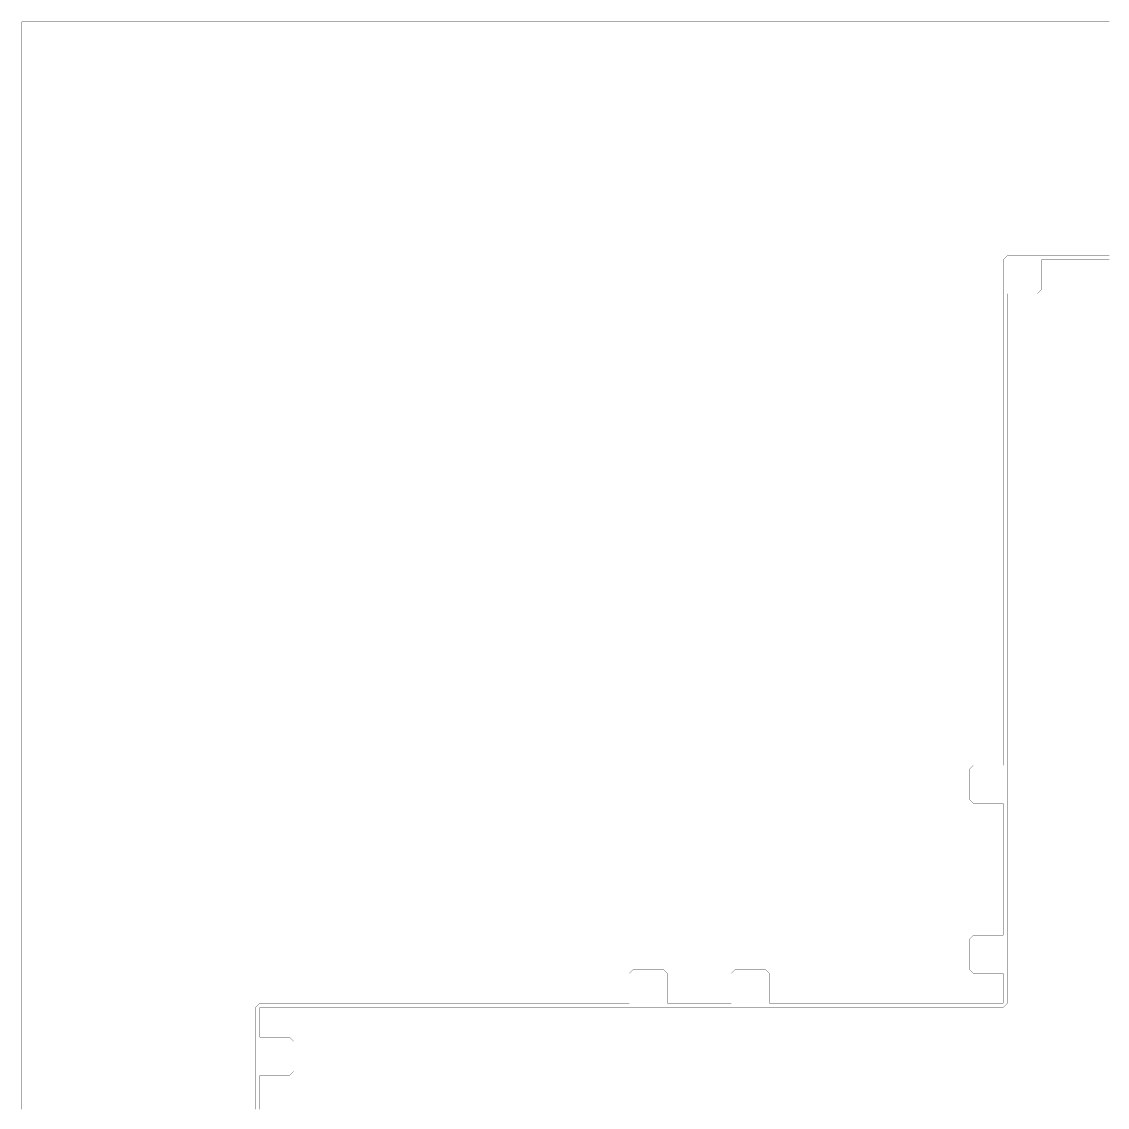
# Model space of a CAD drawing. Header units: metres. Extents: x 0 to 4990, y -4990 to 0.
# Drawn here: x 0 to 2495, y -2495 to 0 of the extents above; entities that cross this region are included whole.
import ezdxf

# ---------------------------------------------------------------- set-up
doc = ezdxf.new("R2010")
doc.units = ezdxf.units.M
doc.layers.add('conductor', color=1, linetype='Continuous')
doc.layers.add('substrate', color=5, linetype='Continuous')

msp = doc.modelspace()

# ---------------------------------------------------------------- linework, layer by layer
at = {"layer": 'conductor', "const_width": 0.5}
msp.add_lwpolyline([(2500, -546.875), (2490.234375, -546.875), (2480.46875, -546.875), (2470.703125, -546.875), (2460.9375, -546.875), (2451.171875, -546.875), (2441.40625, -546.875), (2431.640625, -546.875), (2421.875, -546.875), (2412.109375, -546.875), (2402.34375, -546.875), (2392.578125, -546.875), (2382.8125, -546.875), (2373.046875, -546.875), (2363.28125, -546.875), (2353.515625, -546.875), (2343.75, -546.875), (2343.75, -556.640625), (2343.75, -566.40625), (2343.75, -576.171875), (2343.75, -585.9375), (2343.75, -595.703125), (2343.75, -605.46875), (2343.75, -615.234375), (2333.984375, -625), (2324.21875, -625), (2314.453125, -625), (2304.6875, -625), (2294.921875, -625), (2285.15625, -625), (2275.390625, -625), (2265.625, -625), (2265.625, -634.765625), (2265.625, -644.53125), (2265.625, -654.296875), (2265.625, -664.0625), (2265.625, -673.828125), (2265.625, -683.59375), (2265.625, -693.359375), (2265.625, -703.125), (2265.625, -712.890625), (2265.625, -722.65625), (2265.625, -732.421875), (2265.625, -742.1875), (2265.625, -751.953125), (2265.625, -761.71875), (2265.625, -771.484375), (2265.625, -781.25), (2265.625, -791.015625), (2265.625, -800.78125), (2265.625, -810.546875), (2265.625, -820.3125), (2265.625, -830.078125), (2265.625, -839.84375), (2265.625, -849.609375), (2265.625, -859.375), (2265.625, -869.140625), (2265.625, -878.90625), (2265.625, -888.671875), (2265.625, -898.4375), (2265.625, -908.203125), (2265.625, -917.96875), (2265.625, -927.734375), (2265.625, -937.5), (2265.625, -947.265625), (2265.625, -957.03125), (2265.625, -966.796875), (2265.625, -976.5625), (2265.625, -986.328125), (2265.625, -996.09375), (2265.625, -1005.859375), (2265.625, -1015.625), (2265.625, -1025.390625), (2265.625, -1035.15625), (2265.625, -1044.921875), (2265.625, -1054.6875), (2265.625, -1064.453125), (2265.625, -1074.21875), (2265.625, -1083.984375), (2265.625, -1093.75), (2265.625, -1103.515625), (2265.625, -1113.28125), (2265.625, -1123.046875), (2265.625, -1132.8125), (2265.625, -1142.578125), (2265.625, -1152.34375), (2265.625, -1162.109375), (2265.625, -1171.875), (2265.625, -1181.640625), (2265.625, -1191.40625), (2265.625, -1201.171875), (2265.625, -1210.9375), (2265.625, -1220.703125), (2265.625, -1230.46875), (2265.625, -1240.234375), (2265.625, -1250), (2265.625, -1259.765625), (2265.625, -1269.53125), (2265.625, -1279.296875), (2265.625, -1289.0625), (2265.625, -1298.828125), (2265.625, -1308.59375), (2265.625, -1318.359375), (2265.625, -1328.125), (2265.625, -1337.890625), (2265.625, -1347.65625), (2265.625, -1357.421875), (2265.625, -1367.1875), (2265.625, -1376.953125), (2265.625, -1386.71875), (2265.625, -1396.484375), (2265.625, -1406.25), (2265.625, -1416.015625), (2265.625, -1425.78125), (2265.625, -1435.546875), (2265.625, -1445.3125), (2265.625, -1455.078125), (2265.625, -1464.84375), (2265.625, -1474.609375), (2265.625, -1484.375), (2265.625, -1494.140625), (2265.625, -1503.90625), (2265.625, -1513.671875), (2265.625, -1523.4375), (2265.625, -1533.203125), (2265.625, -1542.96875), (2265.625, -1552.734375), (2265.625, -1562.5), (2265.625, -1572.265625), (2265.625, -1582.03125), (2265.625, -1591.796875), (2265.625, -1601.5625), (2265.625, -1611.328125), (2265.625, -1621.09375), (2265.625, -1630.859375), (2265.625, -1640.625), (2265.625, -1650.390625), (2265.625, -1660.15625), (2265.625, -1669.921875), (2265.625, -1679.6875), (2265.625, -1689.453125), (2265.625, -1699.21875), (2265.625, -1708.984375), (2265.625, -1718.75), (2265.625, -1728.515625), (2265.625, -1738.28125), (2265.625, -1748.046875), (2265.625, -1757.8125), (2265.625, -1767.578125), (2265.625, -1777.34375), (2265.625, -1787.109375), (2265.625, -1796.875), (2265.625, -1806.640625), (2265.625, -1816.40625), (2265.625, -1826.171875), (2265.625, -1835.9375), (2265.625, -1845.703125), (2265.625, -1855.46875), (2265.625, -1865.234375), (2265.625, -1875), (2265.625, -1884.765625), (2265.625, -1894.53125), (2265.625, -1904.296875), (2265.625, -1914.0625), (2265.625, -1923.828125), (2265.625, -1933.59375), (2265.625, -1943.359375), (2265.625, -1953.125), (2265.625, -1962.890625), (2265.625, -1972.65625), (2265.625, -1982.421875), (2265.625, -1992.1875), (2265.625, -2001.953125), (2265.625, -2011.71875), (2265.625, -2021.484375), (2265.625, -2031.25), (2265.625, -2041.015625), (2265.625, -2050.78125), (2265.625, -2060.546875), (2265.625, -2070.3125), (2265.625, -2080.078125), (2265.625, -2089.84375), (2265.625, -2099.609375), (2265.625, -2109.375), (2265.625, -2119.140625), (2265.625, -2128.90625), (2265.625, -2138.671875), (2265.625, -2148.4375), (2265.625, -2158.203125), (2265.625, -2167.96875), (2265.625, -2177.734375), (2265.625, -2187.5), (2265.625, -2197.265625), (2265.625, -2207.03125), (2265.625, -2216.796875), (2265.625, -2226.5625), (2265.625, -2236.328125), (2265.625, -2246.09375), (2265.625, -2255.859375), (2255.859375, -2265.625), (2246.09375, -2265.625), (2236.328125, -2265.625), (2226.5625, -2265.625), (2216.796875, -2265.625), (2207.03125, -2265.625), (2197.265625, -2265.625), (2187.5, -2265.625), (2177.734375, -2265.625), (2167.96875, -2265.625), (2158.203125, -2265.625), (2148.4375, -2265.625), (2138.671875, -2265.625), (2128.90625, -2265.625), (2119.140625, -2265.625), (2109.375, -2265.625), (2099.609375, -2265.625), (2089.84375, -2265.625), (2080.078125, -2265.625), (2070.3125, -2265.625), (2060.546875, -2265.625), (2050.78125, -2265.625), (2041.015625, -2265.625), (2031.25, -2265.625), (2021.484375, -2265.625), (2011.71875, -2265.625), (2001.953125, -2265.625), (1992.1875, -2265.625), (1982.421875, -2265.625), (1972.65625, -2265.625), (1962.890625, -2265.625), (1953.125, -2265.625), (1943.359375, -2265.625), (1933.59375, -2265.625), (1923.828125, -2265.625), (1914.0625, -2265.625), (1904.296875, -2265.625), (1894.53125, -2265.625), (1884.765625, -2265.625), (1875, -2265.625), (1865.234375, -2265.625), (1855.46875, -2265.625), (1845.703125, -2265.625), (1835.9375, -2265.625), (1826.171875, -2265.625), (1816.40625, -2265.625), (1806.640625, -2265.625), (1796.875, -2265.625), (1787.109375, -2265.625), (1777.34375, -2265.625), (1767.578125, -2265.625), (1757.8125, -2265.625), (1748.046875, -2265.625), (1738.28125, -2265.625), (1728.515625, -2265.625), (1718.75, -2265.625), (1708.984375, -2265.625), (1699.21875, -2265.625), (1689.453125, -2265.625), (1679.6875, -2265.625), (1669.921875, -2265.625), (1660.15625, -2265.625), (1650.390625, -2265.625), (1640.625, -2265.625), (1630.859375, -2265.625), (1621.09375, -2265.625), (1611.328125, -2265.625), (1601.5625, -2265.625), (1591.796875, -2265.625), (1582.03125, -2265.625), (1572.265625, -2265.625), (1562.5, -2265.625), (1552.734375, -2265.625), (1542.96875, -2265.625), (1533.203125, -2265.625), (1523.4375, -2265.625), (1513.671875, -2265.625), (1503.90625, -2265.625), (1494.140625, -2265.625), (1484.375, -2265.625), (1474.609375, -2265.625), (1464.84375, -2265.625), (1455.078125, -2265.625), (1445.3125, -2265.625), (1435.546875, -2265.625), (1425.78125, -2265.625), (1416.015625, -2265.625), (1406.25, -2265.625), (1396.484375, -2265.625), (1386.71875, -2265.625), (1376.953125, -2265.625), (1367.1875, -2265.625), (1357.421875, -2265.625), (1347.65625, -2265.625), (1337.890625, -2265.625), (1328.125, -2265.625), (1318.359375, -2265.625), (1308.59375, -2265.625), (1298.828125, -2265.625), (1289.0625, -2265.625), (1279.296875, -2265.625), (1269.53125, -2265.625), (1259.765625, -2265.625), (1250, -2265.625), (1240.234375, -2265.625), (1230.46875, -2265.625), (1220.703125, -2265.625), (1210.9375, -2265.625), (1201.171875, -2265.625), (1191.40625, -2265.625), (1181.640625, -2265.625), (1171.875, -2265.625), (1162.109375, -2265.625), (1152.34375, -2265.625), (1142.578125, -2265.625), (1132.8125, -2265.625), (1123.046875, -2265.625), (1113.28125, -2265.625), (1103.515625, -2265.625), (1093.75, -2265.625), (1083.984375, -2265.625), (1074.21875, -2265.625), (1064.453125, -2265.625), (1054.6875, -2265.625), (1044.921875, -2265.625), (1035.15625, -2265.625), (1025.390625, -2265.625), (1015.625, -2265.625), (1005.859375, -2265.625), (996.09375, -2265.625), (986.328125, -2265.625), (976.5625, -2265.625), (966.796875, -2265.625), (957.03125, -2265.625), (947.265625, -2265.625), (937.5, -2265.625), (927.734375, -2265.625), (917.96875, -2265.625), (908.203125, -2265.625), (898.4375, -2265.625), (888.671875, -2265.625), (878.90625, -2265.625), (869.140625, -2265.625), (859.375, -2265.625), (849.609375, -2265.625), (839.84375, -2265.625), (830.078125, -2265.625), (820.3125, -2265.625), (810.546875, -2265.625), (800.78125, -2265.625), (791.015625, -2265.625), (781.25, -2265.625), (771.484375, -2265.625), (761.71875, -2265.625), (751.953125, -2265.625), (742.1875, -2265.625), (732.421875, -2265.625), (722.65625, -2265.625), (712.890625, -2265.625), (703.125, -2265.625), (693.359375, -2265.625), (683.59375, -2265.625), (673.828125, -2265.625), (664.0625, -2265.625), (654.296875, -2265.625), (644.53125, -2265.625), (634.765625, -2265.625), (625, -2265.625), (615.234375, -2265.625), (605.46875, -2265.625), (595.703125, -2265.625), (585.9375, -2265.625), (576.171875, -2265.625), (566.40625, -2265.625), (556.640625, -2265.625), (546.875, -2265.625), (546.875, -2275.390625), (546.875, -2285.15625), (546.875, -2294.921875), (546.875, -2304.6875), (546.875, -2314.453125), (546.875, -2324.21875), (546.875, -2333.984375), (556.640625, -2333.984375), (566.40625, -2333.984375), (576.171875, -2333.984375), (585.9375, -2333.984375), (595.703125, -2333.984375), (605.46875, -2333.984375), (615.234375, -2333.984375), (625, -2343.75), (625, -2353.515625), (625, -2363.28125), (625, -2373.046875), (625, -2382.8125), (625, -2392.578125), (625, -2402.34375), (625, -2412.109375), (615.234375, -2421.875), (605.46875, -2421.875), (595.703125, -2421.875), (585.9375, -2421.875), (576.171875, -2421.875), (566.40625, -2421.875), (556.640625, -2421.875), (546.875, -2421.875), (546.875, -2431.640625), (546.875, -2441.40625), (546.875, -2451.171875), (546.875, -2460.9375), (546.875, -2470.703125), (546.875, -2480.46875), (546.875, -2490.234375), (546.875, -2500)], dxfattribs=at)
at = {"layer": 'substrate', "const_width": 0.5}
for points in [[(2500, 0), (2490.234375, 0), (2480.46875, 0), (2470.703125, 0), (2460.9375, 0), (2451.171875, 0), (2441.40625, 0), (2431.640625, 0), (2421.875, 0), (2412.109375, 0), (2402.34375, 0), (2392.578125, 0), (2382.8125, 0), (2373.046875, 0), (2363.28125, 0), (2353.515625, 0), (2343.75, 0), (2333.984375, 0), (2324.21875, 0), (2314.453125, 0), (2304.6875, 0), (2294.921875, 0), (2285.15625, 0), (2275.390625, 0), (2265.625, 0), (2255.859375, 0), (2246.09375, 0), (2236.328125, 0), (2226.5625, 0), (2216.796875, 0), (2207.03125, 0), (2197.265625, 0), (2187.5, 0), (2177.734375, 0), (2167.96875, 0), (2158.203125, 0), (2148.4375, 0), (2138.671875, 0), (2128.90625, 0), (2119.140625, 0), (2109.375, 0), (2099.609375, 0), (2089.84375, 0), (2080.078125, 0), (2070.3125, 0), (2060.546875, 0), (2050.78125, 0), (2041.015625, 0), (2031.25, 0), (2021.484375, 0), (2011.71875, 0), (2001.953125, 0), (1992.1875, 0), (1982.421875, 0), (1972.65625, 0), (1962.890625, 0), (1953.125, 0), (1943.359375, 0), (1933.59375, 0), (1923.828125, 0), (1914.0625, 0), (1904.296875, 0), (1894.53125, 0), (1884.765625, 0), (1875, 0), (1865.234375, 0), (1855.46875, 0), (1845.703125, 0), (1835.9375, 0), (1826.171875, 0), (1816.40625, 0), (1806.640625, 0), (1796.875, 0), (1787.109375, 0), (1777.34375, 0), (1767.578125, 0), (1757.8125, 0), (1748.046875, 0), (1738.28125, 0), (1728.515625, 0), (1718.75, 0), (1708.984375, 0), (1699.21875, 0), (1689.453125, 0), (1679.6875, 0), (1669.921875, 0), (1660.15625, 0), (1650.390625, 0), (1640.625, 0), (1630.859375, 0), (1621.09375, 0), (1611.328125, 0), (1601.5625, 0), (1591.796875, 0), (1582.03125, 0), (1572.265625, 0), (1562.5, 0), (1552.734375, 0), (1542.96875, 0), (1533.203125, 0), (1523.4375, 0), (1513.671875, 0), (1503.90625, 0), (1494.140625, 0), (1484.375, 0), (1474.609375, 0), (1464.84375, 0), (1455.078125, 0), (1445.3125, 0), (1435.546875, 0), (1425.78125, 0), (1416.015625, 0), (1406.25, 0), (1396.484375, 0), (1386.71875, 0), (1376.953125, 0), (1367.1875, 0), (1357.421875, 0), (1347.65625, 0), (1337.890625, 0), (1328.125, 0), (1318.359375, 0), (1308.59375, 0), (1298.828125, 0), (1289.0625, 0), (1279.296875, 0), (1269.53125, 0), (1259.765625, 0), (1250, 0), (1240.234375, 0), (1230.46875, 0), (1220.703125, 0), (1210.9375, 0), (1201.171875, 0), (1191.40625, 0), (1181.640625, 0), (1171.875, 0), (1162.109375, 0), (1152.34375, 0), (1142.578125, 0), (1132.8125, 0), (1123.046875, 0), (1113.28125, 0), (1103.515625, 0), (1093.75, 0), (1083.984375, 0), (1074.21875, 0), (1064.453125, 0), (1054.6875, 0), (1044.921875, 0), (1035.15625, 0), (1025.390625, 0), (1015.625, 0), (1005.859375, 0), (996.09375, 0), (986.328125, 0), (976.5625, 0), (966.796875, 0), (957.03125, 0), (947.265625, 0), (937.5, 0), (927.734375, 0), (917.96875, 0), (908.203125, 0), (898.4375, 0), (888.671875, 0), (878.90625, 0), (869.140625, 0), (859.375, 0), (849.609375, 0), (839.84375, 0), (830.078125, 0), (820.3125, 0), (810.546875, 0), (800.78125, 0), (791.015625, 0), (781.25, 0), (771.484375, 0), (761.71875, 0), (751.953125, 0), (742.1875, 0), (732.421875, 0), (722.65625, 0), (712.890625, 0), (703.125, 0), (693.359375, 0), (683.59375, 0), (673.828125, 0), (664.0625, 0), (654.296875, 0), (644.53125, 0), (634.765625, 0), (625, 0), (615.234375, 0), (605.46875, 0), (595.703125, 0), (585.9375, 0), (576.171875, 0), (566.40625, 0), (556.640625, 0), (546.875, 0), (537.109375, 0), (527.34375, 0), (517.578125, 0), (507.8125, 0), (498.046875, 0), (488.28125, 0), (478.515625, 0), (468.75, 0), (458.984375, 0), (449.21875, 0), (439.453125, 0), (429.6875, 0), (419.921875, 0), (410.15625, 0), (400.390625, 0), (390.625, 0), (380.859375, 0), (371.09375, 0), (361.328125, 0), (351.5625, 0), (341.796875, 0), (332.03125, 0), (322.265625, 0), (312.5, 0), (302.734375, 0), (292.96875, 0), (283.203125, 0), (273.4375, 0), (263.671875, 0), (253.90625, 0), (244.140625, 0), (234.375, 0), (224.609375, 0), (214.84375, 0), (205.078125, 0), (195.3125, 0), (185.546875, 0), (175.78125, 0), (166.015625, 0), (156.25, 0), (146.484375, 0), (136.71875, 0), (126.953125, 0), (117.1875, 0), (107.421875, 0), (97.65625, 0), (87.890625, 0), (78.125, 0), (68.359375, 0), (58.59375, 0), (48.828125, 0), (39.0625, 0), (29.296875, 0), (19.53125, 0), (9.765625, 0), (0, 0), (0, -9.765625), (0, -19.53125), (0, -29.296875), (0, -39.0625), (0, -48.828125), (0, -58.59375), (0, -68.359375), (0, -78.125), (0, -87.890625), (0, -97.65625), (0, -107.421875), (0, -117.1875), (0, -126.953125), (0, -136.71875), (0, -146.484375), (0, -156.25), (0, -166.015625), (0, -175.78125), (0, -185.546875), (0, -195.3125), (0, -205.078125), (0, -214.84375), (0, -224.609375), (0, -234.375), (0, -244.140625), (0, -253.90625), (0, -263.671875), (0, -273.4375), (0, -283.203125), (0, -292.96875), (0, -302.734375), (0, -312.5), (0, -322.265625), (0, -332.03125), (0, -341.796875), (0, -351.5625), (0, -361.328125), (0, -371.09375), (0, -380.859375), (0, -390.625), (0, -400.390625), (0, -410.15625), (0, -419.921875), (0, -429.6875), (0, -439.453125), (0, -449.21875), (0, -458.984375), (0, -468.75), (0, -478.515625), (0, -488.28125), (0, -498.046875), (0, -507.8125), (0, -517.578125), (0, -527.34375), (0, -537.109375), (0, -546.875), (0, -556.640625), (0, -566.40625), (0, -576.171875), (0, -585.9375), (0, -595.703125), (0, -605.46875), (0, -615.234375), (0, -625), (0, -634.765625), (0, -644.53125), (0, -654.296875), (0, -664.0625), (0, -673.828125), (0, -683.59375), (0, -693.359375), (0, -703.125), (0, -712.890625), (0, -722.65625), (0, -732.421875), (0, -742.1875), (0, -751.953125), (0, -761.71875), (0, -771.484375), (0, -781.25), (0, -791.015625), (0, -800.78125), (0, -810.546875), (0, -820.3125), (0, -830.078125), (0, -839.84375), (0, -849.609375), (0, -859.375), (0, -869.140625), (0, -878.90625), (0, -888.671875), (0, -898.4375), (0, -908.203125), (0, -917.96875), (0, -927.734375), (0, -937.5), (0, -947.265625), (0, -957.03125), (0, -966.796875), (0, -976.5625), (0, -986.328125), (0, -996.09375), (0, -1005.859375), (0, -1015.625), (0, -1025.390625), (0, -1035.15625), (0, -1044.921875), (0, -1054.6875), (0, -1064.453125), (0, -1074.21875), (0, -1083.984375), (0, -1093.75), (0, -1103.515625), (0, -1113.28125), (0, -1123.046875), (0, -1132.8125), (0, -1142.578125), (0, -1152.34375), (0, -1162.109375), (0, -1171.875), (0, -1181.640625), (0, -1191.40625), (0, -1201.171875), (0, -1210.9375), (0, -1220.703125), (0, -1230.46875), (0, -1240.234375), (0, -1250), (0, -1259.765625), (0, -1269.53125), (0, -1279.296875), (0, -1289.0625), (0, -1298.828125), (0, -1308.59375), (0, -1318.359375), (0, -1328.125), (0, -1337.890625), (0, -1347.65625), (0, -1357.421875), (0, -1367.1875), (0, -1376.953125), (0, -1386.71875), (0, -1396.484375), (0, -1406.25), (0, -1416.015625), (0, -1425.78125), (0, -1435.546875), (0, -1445.3125), (0, -1455.078125), (0, -1464.84375), (0, -1474.609375), (0, -1484.375), (0, -1494.140625), (0, -1503.90625), (0, -1513.671875), (0, -1523.4375), (0, -1533.203125), (0, -1542.96875), (0, -1552.734375), (0, -1562.5), (0, -1572.265625), (0, -1582.03125), (0, -1591.796875), (0, -1601.5625), (0, -1611.328125), (0, -1621.09375), (0, -1630.859375), (0, -1640.625), (0, -1650.390625), (0, -1660.15625), (0, -1669.921875), (0, -1679.6875), (0, -1689.453125), (0, -1699.21875), (0, -1708.984375), (0, -1718.75), (0, -1728.515625), (0, -1738.28125), (0, -1748.046875), (0, -1757.8125), (0, -1767.578125), (0, -1777.34375), (0, -1787.109375), (0, -1796.875), (0, -1806.640625), (0, -1816.40625), (0, -1826.171875), (0, -1835.9375), (0, -1845.703125), (0, -1855.46875), (0, -1865.234375), (0, -1875), (0, -1884.765625), (0, -1894.53125), (0, -1904.296875), (0, -1914.0625), (0, -1923.828125), (0, -1933.59375), (0, -1943.359375), (0, -1953.125), (0, -1962.890625), (0, -1972.65625), (0, -1982.421875), (0, -1992.1875), (0, -2001.953125), (0, -2011.71875), (0, -2021.484375), (0, -2031.25), (0, -2041.015625), (0, -2050.78125), (0, -2060.546875), (0, -2070.3125), (0, -2080.078125), (0, -2089.84375), (0, -2099.609375), (0, -2109.375), (0, -2119.140625), (0, -2128.90625), (0, -2138.671875), (0, -2148.4375), (0, -2158.203125), (0, -2167.96875), (0, -2177.734375), (0, -2187.5), (0, -2197.265625), (0, -2207.03125), (0, -2216.796875), (0, -2226.5625), (0, -2236.328125), (0, -2246.09375), (0, -2255.859375), (0, -2265.625), (0, -2275.390625), (0, -2285.15625), (0, -2294.921875), (0, -2304.6875), (0, -2314.453125), (0, -2324.21875), (0, -2333.984375), (0, -2343.75), (0, -2353.515625), (0, -2363.28125), (0, -2373.046875), (0, -2382.8125), (0, -2392.578125), (0, -2402.34375), (0, -2412.109375), (0, -2421.875), (0, -2431.640625), (0, -2441.40625), (0, -2451.171875), (0, -2460.9375), (0, -2470.703125), (0, -2480.46875), (0, -2490.234375), (0, -2500)], [(537.109375, -2500), (537.109375, -2490.234375), (537.109375, -2480.46875), (537.109375, -2470.703125), (537.109375, -2460.9375), (537.109375, -2451.171875), (537.109375, -2441.40625), (537.109375, -2431.640625), (537.109375, -2421.875), (537.109375, -2412.109375), (537.109375, -2402.34375), (537.109375, -2392.578125), (537.109375, -2382.8125), (537.109375, -2373.046875), (537.109375, -2363.28125), (537.109375, -2353.515625), (537.109375, -2343.75), (537.109375, -2333.984375), (537.109375, -2324.21875), (537.109375, -2314.453125), (537.109375, -2304.6875), (537.109375, -2294.921875), (537.109375, -2285.15625), (537.109375, -2275.390625), (537.109375, -2265.625), (546.875, -2255.859375), (556.640625, -2255.859375), (566.40625, -2255.859375), (576.171875, -2255.859375), (585.9375, -2255.859375), (595.703125, -2255.859375), (605.46875, -2255.859375), (615.234375, -2255.859375), (625, -2255.859375), (634.765625, -2255.859375), (644.53125, -2255.859375), (654.296875, -2255.859375), (664.0625, -2255.859375), (673.828125, -2255.859375), (683.59375, -2255.859375), (693.359375, -2255.859375), (703.125, -2255.859375), (712.890625, -2255.859375), (722.65625, -2255.859375), (732.421875, -2255.859375), (742.1875, -2255.859375), (751.953125, -2255.859375), (761.71875, -2255.859375), (771.484375, -2255.859375), (781.25, -2255.859375), (791.015625, -2255.859375), (800.78125, -2255.859375), (810.546875, -2255.859375), (820.3125, -2255.859375), (830.078125, -2255.859375), (839.84375, -2255.859375), (849.609375, -2255.859375), (859.375, -2255.859375), (869.140625, -2255.859375), (878.90625, -2255.859375), (888.671875, -2255.859375), (898.4375, -2255.859375), (908.203125, -2255.859375), (917.96875, -2255.859375), (927.734375, -2255.859375), (937.5, -2255.859375), (947.265625, -2255.859375), (957.03125, -2255.859375), (966.796875, -2255.859375), (976.5625, -2255.859375), (986.328125, -2255.859375), (996.09375, -2255.859375), (1005.859375, -2255.859375), (1015.625, -2255.859375), (1025.390625, -2255.859375), (1035.15625, -2255.859375), (1044.921875, -2255.859375), (1054.6875, -2255.859375), (1064.453125, -2255.859375), (1074.21875, -2255.859375), (1083.984375, -2255.859375), (1093.75, -2255.859375), (1103.515625, -2255.859375), (1113.28125, -2255.859375), (1123.046875, -2255.859375), (1132.8125, -2255.859375), (1142.578125, -2255.859375), (1152.34375, -2255.859375), (1162.109375, -2255.859375), (1171.875, -2255.859375), (1181.640625, -2255.859375), (1191.40625, -2255.859375), (1201.171875, -2255.859375), (1210.9375, -2255.859375), (1220.703125, -2255.859375), (1230.46875, -2255.859375), (1240.234375, -2255.859375), (1250, -2255.859375), (1259.765625, -2255.859375), (1269.53125, -2255.859375), (1279.296875, -2255.859375), (1289.0625, -2255.859375), (1298.828125, -2255.859375), (1308.59375, -2255.859375), (1318.359375, -2255.859375), (1328.125, -2255.859375), (1337.890625, -2255.859375), (1347.65625, -2255.859375), (1357.421875, -2255.859375), (1367.1875, -2255.859375), (1376.953125, -2255.859375), (1386.71875, -2255.859375), (1396.484375, -2255.859375), (1396.484375, -2246.09375), (1396.484375, -2236.328125), (1396.484375, -2226.5625), (1396.484375, -2216.796875), (1396.484375, -2207.03125), (1396.484375, -2197.265625), (1396.484375, -2187.5), (1406.25, -2177.734375), (1416.015625, -2177.734375), (1425.78125, -2177.734375), (1435.546875, -2177.734375), (1445.3125, -2177.734375), (1455.078125, -2177.734375), (1464.84375, -2177.734375), (1474.609375, -2177.734375), (1484.375, -2187.5), (1484.375, -2197.265625), (1484.375, -2207.03125), (1484.375, -2216.796875), (1484.375, -2226.5625), (1484.375, -2236.328125), (1484.375, -2246.09375), (1484.375, -2255.859375), (1494.140625, -2255.859375), (1503.90625, -2255.859375), (1513.671875, -2255.859375), (1523.4375, -2255.859375), (1533.203125, -2255.859375), (1542.96875, -2255.859375), (1552.734375, -2255.859375), (1562.5, -2255.859375), (1572.265625, -2255.859375), (1582.03125, -2255.859375), (1591.796875, -2255.859375), (1601.5625, -2255.859375), (1611.328125, -2255.859375), (1621.09375, -2255.859375), (1630.859375, -2255.859375), (1630.859375, -2246.09375), (1630.859375, -2236.328125), (1630.859375, -2226.5625), (1630.859375, -2216.796875), (1630.859375, -2207.03125), (1630.859375, -2197.265625), (1630.859375, -2187.5), (1640.625, -2177.734375), (1650.390625, -2177.734375), (1660.15625, -2177.734375), (1669.921875, -2177.734375), (1679.6875, -2177.734375), (1689.453125, -2177.734375), (1699.21875, -2177.734375), (1708.984375, -2177.734375), (1718.75, -2187.5), (1718.75, -2197.265625), (1718.75, -2207.03125), (1718.75, -2216.796875), (1718.75, -2226.5625), (1718.75, -2236.328125), (1718.75, -2246.09375), (1718.75, -2255.859375), (1728.515625, -2255.859375), (1738.28125, -2255.859375), (1748.046875, -2255.859375), (1757.8125, -2255.859375), (1767.578125, -2255.859375), (1777.34375, -2255.859375), (1787.109375, -2255.859375), (1796.875, -2255.859375), (1806.640625, -2255.859375), (1816.40625, -2255.859375), (1826.171875, -2255.859375), (1835.9375, -2255.859375), (1845.703125, -2255.859375), (1855.46875, -2255.859375), (1865.234375, -2255.859375), (1875, -2255.859375), (1884.765625, -2255.859375), (1894.53125, -2255.859375), (1904.296875, -2255.859375), (1914.0625, -2255.859375), (1923.828125, -2255.859375), (1933.59375, -2255.859375), (1943.359375, -2255.859375), (1953.125, -2255.859375), (1962.890625, -2255.859375), (1972.65625, -2255.859375), (1982.421875, -2255.859375), (1992.1875, -2255.859375), (2001.953125, -2255.859375), (2011.71875, -2255.859375), (2021.484375, -2255.859375), (2031.25, -2255.859375), (2041.015625, -2255.859375), (2050.78125, -2255.859375), (2060.546875, -2255.859375), (2070.3125, -2255.859375), (2080.078125, -2255.859375), (2089.84375, -2255.859375), (2099.609375, -2255.859375), (2109.375, -2255.859375), (2119.140625, -2255.859375), (2128.90625, -2255.859375), (2138.671875, -2255.859375), (2148.4375, -2255.859375), (2158.203125, -2255.859375), (2167.96875, -2255.859375), (2177.734375, -2255.859375), (2187.5, -2255.859375), (2197.265625, -2255.859375), (2207.03125, -2255.859375), (2216.796875, -2255.859375), (2226.5625, -2255.859375), (2236.328125, -2255.859375), (2246.09375, -2255.859375), (2255.859375, -2255.859375), (2255.859375, -2246.09375), (2255.859375, -2236.328125), (2255.859375, -2226.5625), (2255.859375, -2216.796875), (2255.859375, -2207.03125), (2255.859375, -2197.265625), (2255.859375, -2187.5), (2246.09375, -2187.5), (2236.328125, -2187.5), (2226.5625, -2187.5), (2216.796875, -2187.5), (2207.03125, -2187.5), (2197.265625, -2187.5), (2187.5, -2187.5), (2177.734375, -2177.734375), (2177.734375, -2167.96875), (2177.734375, -2158.203125), (2177.734375, -2148.4375), (2177.734375, -2138.671875), (2177.734375, -2128.90625), (2177.734375, -2119.140625), (2177.734375, -2109.375), (2187.5, -2099.609375), (2197.265625, -2099.609375), (2207.03125, -2099.609375), (2216.796875, -2099.609375), (2226.5625, -2099.609375), (2236.328125, -2099.609375), (2246.09375, -2099.609375), (2255.859375, -2099.609375), (2255.859375, -2089.84375), (2255.859375, -2080.078125), (2255.859375, -2070.3125), (2255.859375, -2060.546875), (2255.859375, -2050.78125), (2255.859375, -2041.015625), (2255.859375, -2031.25), (2255.859375, -2021.484375), (2255.859375, -2011.71875), (2255.859375, -2001.953125), (2255.859375, -1992.1875), (2255.859375, -1982.421875), (2255.859375, -1972.65625), (2255.859375, -1962.890625), (2255.859375, -1953.125), (2255.859375, -1943.359375), (2255.859375, -1933.59375), (2255.859375, -1923.828125), (2255.859375, -1914.0625), (2255.859375, -1904.296875), (2255.859375, -1894.53125), (2255.859375, -1884.765625), (2255.859375, -1875), (2255.859375, -1865.234375), (2255.859375, -1855.46875), (2255.859375, -1845.703125), (2255.859375, -1835.9375), (2255.859375, -1826.171875), (2255.859375, -1816.40625), (2255.859375, -1806.640625), (2255.859375, -1796.875), (2246.09375, -1796.875), (2236.328125, -1796.875), (2226.5625, -1796.875), (2216.796875, -1796.875), (2207.03125, -1796.875), (2197.265625, -1796.875), (2187.5, -1796.875), (2177.734375, -1787.109375), (2177.734375, -1777.34375), (2177.734375, -1767.578125), (2177.734375, -1757.8125), (2177.734375, -1748.046875), (2177.734375, -1738.28125), (2177.734375, -1728.515625), (2177.734375, -1718.75), (2187.5, -1708.984375), (2197.265625, -1708.984375), (2207.03125, -1708.984375), (2216.796875, -1708.984375), (2226.5625, -1708.984375), (2236.328125, -1708.984375), (2246.09375, -1708.984375), (2255.859375, -1708.984375), (2255.859375, -1699.21875), (2255.859375, -1689.453125), (2255.859375, -1679.6875), (2255.859375, -1669.921875), (2255.859375, -1660.15625), (2255.859375, -1650.390625), (2255.859375, -1640.625), (2255.859375, -1630.859375), (2255.859375, -1621.09375), (2255.859375, -1611.328125), (2255.859375, -1601.5625), (2255.859375, -1591.796875), (2255.859375, -1582.03125), (2255.859375, -1572.265625), (2255.859375, -1562.5), (2255.859375, -1552.734375), (2255.859375, -1542.96875), (2255.859375, -1533.203125), (2255.859375, -1523.4375), (2255.859375, -1513.671875), (2255.859375, -1503.90625), (2255.859375, -1494.140625), (2255.859375, -1484.375), (2255.859375, -1474.609375), (2255.859375, -1464.84375), (2255.859375, -1455.078125), (2255.859375, -1445.3125), (2255.859375, -1435.546875), (2255.859375, -1425.78125), (2255.859375, -1416.015625), (2255.859375, -1406.25), (2255.859375, -1396.484375), (2255.859375, -1386.71875), (2255.859375, -1376.953125), (2255.859375, -1367.1875), (2255.859375, -1357.421875), (2255.859375, -1347.65625), (2255.859375, -1337.890625), (2255.859375, -1328.125), (2255.859375, -1318.359375), (2255.859375, -1308.59375), (2255.859375, -1298.828125), (2255.859375, -1289.0625), (2255.859375, -1279.296875), (2255.859375, -1269.53125), (2255.859375, -1259.765625), (2255.859375, -1250), (2255.859375, -1240.234375), (2255.859375, -1230.46875), (2255.859375, -1220.703125), (2255.859375, -1210.9375), (2255.859375, -1201.171875), (2255.859375, -1191.40625), (2255.859375, -1181.640625), (2255.859375, -1171.875), (2255.859375, -1162.109375), (2255.859375, -1152.34375), (2255.859375, -1142.578125), (2255.859375, -1132.8125), (2255.859375, -1123.046875), (2255.859375, -1113.28125), (2255.859375, -1103.515625), (2255.859375, -1093.75), (2255.859375, -1083.984375), (2255.859375, -1074.21875), (2255.859375, -1064.453125), (2255.859375, -1054.6875), (2255.859375, -1044.921875), (2255.859375, -1035.15625), (2255.859375, -1025.390625), (2255.859375, -1015.625), (2255.859375, -1005.859375), (2255.859375, -996.09375), (2255.859375, -986.328125), (2255.859375, -976.5625), (2255.859375, -966.796875), (2255.859375, -957.03125), (2255.859375, -947.265625), (2255.859375, -937.5), (2255.859375, -927.734375), (2255.859375, -917.96875), (2255.859375, -908.203125), (2255.859375, -898.4375), (2255.859375, -888.671875), (2255.859375, -878.90625), (2255.859375, -869.140625), (2255.859375, -859.375), (2255.859375, -849.609375), (2255.859375, -839.84375), (2255.859375, -830.078125), (2255.859375, -820.3125), (2255.859375, -810.546875), (2255.859375, -800.78125), (2255.859375, -791.015625), (2255.859375, -781.25), (2255.859375, -771.484375), (2255.859375, -761.71875), (2255.859375, -751.953125), (2255.859375, -742.1875), (2255.859375, -732.421875), (2255.859375, -722.65625), (2255.859375, -712.890625), (2255.859375, -703.125), (2255.859375, -693.359375), (2255.859375, -683.59375), (2255.859375, -673.828125), (2255.859375, -664.0625), (2255.859375, -654.296875), (2255.859375, -644.53125), (2255.859375, -634.765625), (2255.859375, -625), (2255.859375, -615.234375), (2255.859375, -605.46875), (2255.859375, -595.703125), (2255.859375, -585.9375), (2255.859375, -576.171875), (2255.859375, -566.40625), (2255.859375, -556.640625), (2255.859375, -546.875), (2265.625, -537.109375), (2275.390625, -537.109375), (2285.15625, -537.109375), (2294.921875, -537.109375), (2304.6875, -537.109375), (2314.453125, -537.109375), (2324.21875, -537.109375), (2333.984375, -537.109375), (2343.75, -537.109375), (2353.515625, -537.109375), (2363.28125, -537.109375), (2373.046875, -537.109375), (2382.8125, -537.109375), (2392.578125, -537.109375), (2402.34375, -537.109375), (2412.109375, -537.109375), (2421.875, -537.109375), (2431.640625, -537.109375), (2441.40625, -537.109375), (2451.171875, -537.109375), (2460.9375, -537.109375), (2470.703125, -537.109375), (2480.46875, -537.109375), (2490.234375, -537.109375), (2500, -537.109375)]]:
    msp.add_lwpolyline(points, dxfattribs=at)

doc.saveas('drawing.dxf')
